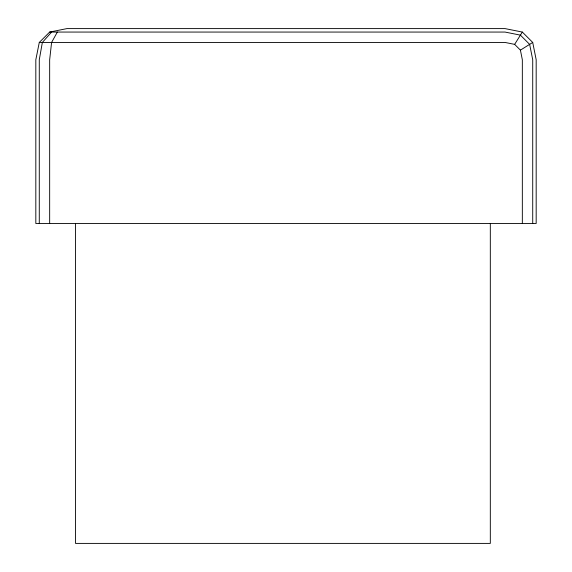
<?xml version="1.0" encoding="UTF-8"?>
<svg xmlns="http://www.w3.org/2000/svg" width="572" height="572" viewBox="0 0 572 572"><rect width="100%" height="100%" fill="white"/><g stroke="black" fill="none" stroke-linecap="round" stroke-linejoin="round"><path stroke-width="0.86" d="M39.282 42.442L35.822 59.745L35.822 223.48L536.178 223.48L536.178 59.745L532.718 42.442L522.336 32.061L505.026 28.6L66.974 28.6L49.664 32.061L39.282 42.442L505.026 42.442L514.643 44.366L520.413 50.136L522.336 59.745L522.336 223.48M57.357 32.061L51.587 42.442L49.664 59.745L49.664 223.48M514.643 44.366L522.336 32.061M51.587 32.061L42.357 42.442L39.282 59.745L39.282 223.48M520.413 50.136L532.718 42.442M49.664 32.061L505.026 32.061L520.413 35.135L529.643 44.366L532.718 59.745L532.718 223.48M490.318 223.48L490.318 543.4L75.518 543.4L75.518 223.48"/></g></svg>
